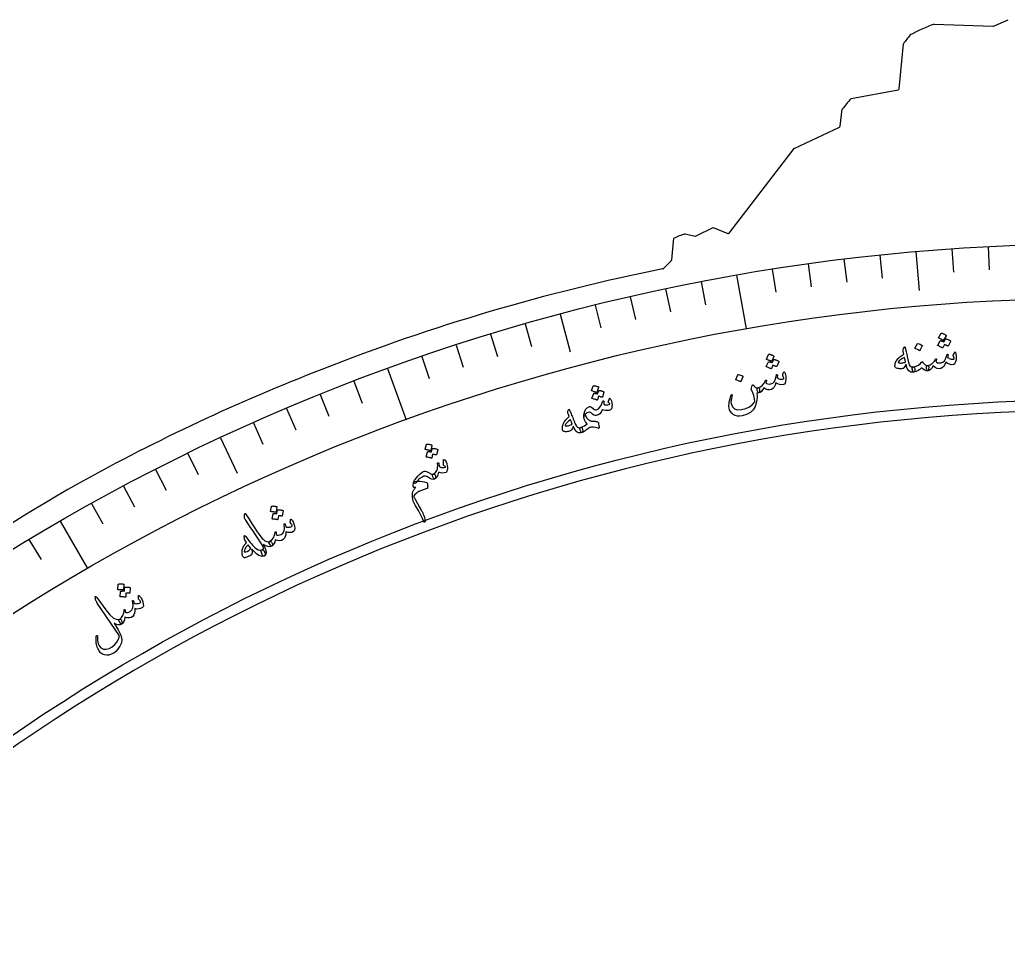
# Model space of a CAD drawing. Header units: millimetres. Extents: x -280 to 280, y -280 to 325.
# Drawn here: x -144.7 to -11.9, y 183.2 to 308.7 of the extents above; entities that cross this region are included whole.
import ezdxf

# ---------------------------------------------------------------- set-up
doc = ezdxf.new("R2010")
doc.units = ezdxf.units.MM
for name, color, linetype in [('CUT_INNER', 6, 'Continuous'), ('CUT_OUTER', 1, 'Continuous'), ('ENGRAVE', 7, 'Continuous'), ('ENGRAVE_FINE', 8, 'Continuous'), ('TEXT', 5, 'Continuous')]:
    doc.layers.add(name, color=color, linetype=linetype)

msp = doc.modelspace()

# ---------------------------------------------------------------- linework, layer by layer
at = {"layer": 'CUT_INNER'}
msp.add_arc((0, 0), 256.2, 91.40625, 88.59375, dxfattribs=at)
at = {"layer": 'CUT_OUTER'}
for points in [[(-13.8514, 307.8229), (-11.8654, 308.674)], [(-21.8204, 308.1034), (-21.8169, 308.1035), (-13.9161, 307.8108)], [(-26.5136, 299.3966), (-25.9367, 305.4542), (-25.9362, 305.4575)], [(-32.9895, 298.1074), (-32.9858, 298.1083), (-26.6361, 299.2633)], [(-34.4494, 294.3699), (-34.166, 296.6342), (-34.1655, 296.6375)], [(-49.3798, 279.9747), (-40.6358, 291.3456), (-40.6335, 291.3483), (-40.6304, 291.3499), (-34.5338, 294.2531)], [(-53.8148, 279.6114), (-51.512, 280.7628), (-51.5088, 280.7642), (-51.5055, 280.763), (-49.5578, 279.9283)], [(-57.0895, 276.4105), (-56.8012, 279.2907), (-56.8006, 279.2943)], [(-55.3308, 279.8822), (-55.3273, 279.8817), (-53.9113, 279.5985)], [(-58.2414, 275.2106), (-57.1327, 276.3193)]]:
    msp.add_lwpolyline(points, dxfattribs=at)
for centre, radius, start, end in [((-8.7825, 275.1285), 35.4589, 111.57318, 117.315569), ((-13.9105, 307.9607), 0.15, 267.878904, 293.198591), ((-12.6778, 296.432), 16.0389, 140.502506, 145.755286), ((-26.663, 299.4109), 0.15, 280.309214, 354.559668), ((-17.5964, 284.5871), 20.4878, 138.70599, 143.972144), ((-34.5982, 294.3885), 0.15, 295.463345, 352.866579), ((-50.153, 264.8067), 15.9399, 108.955334, 114.648023), ((-53.8818, 279.7456), 0.15, 258.690067, 296.565051), ((-49.4987, 280.0661), 0.15, 246.801409, 322.440199), ((-57.2387, 276.4254), 0.15, 315, 354.283999), ((-5.6685, 12.2838), 268.1063, 101.323571, 111.544596), ((-58.3475, 275.3166), 0.15, 284.039301, 315), ((-8.4564, 14.9691), 264.5898, 111.196622, 119.00489), ((14.6634, -17.3769), 304.1231, 119.859489, 130.368153)]:
    msp.add_arc(centre, radius, start, end, dxfattribs=at)
at = {"layer": 'ENGRAVE'}
for points in [[(-24.2791, 277.5119), (-23.8228, 272.2959)], [(-48.3735, 274.3399), (-47.1006, 267.1208)], [(-72.0997, 269.0799), (-70.7446, 264.0223)], [(-95.2772, 261.7721), (-92.7701, 254.8837)], [(-117.7296, 252.472), (-115.5168, 247.7265)], [(-139.286, 241.2504), (-135.6208, 234.9021)]]:
    msp.add_lwpolyline(points, dxfattribs=at)
for radius in [278.572, 271.2416, 257.628]:
    msp.add_circle((0, 0), radius, dxfattribs=at)
at = {"layer": 'ENGRAVE_FINE'}
for points in [[(-19.4322, 277.8934), (-19.2131, 274.7595)], [(-14.5793, 278.1902), (-14.4149, 275.0529)], [(-33.9494, 276.4956), (-33.5665, 273.3774)], [(-29.1187, 277.046), (-28.7903, 273.9216)], [(-43.5783, 275.1423), (-43.0868, 272.0394)], [(-38.7697, 275.861), (-38.3325, 272.7499)], [(-57.9184, 272.4845), (-57.2652, 269.4116)], [(-53.154, 273.4538), (-52.5546, 270.37)], [(-62.6651, 271.4322), (-61.9584, 268.3711)], [(-67.3927, 270.2972), (-66.6326, 267.2489)], [(-76.7848, 267.7806), (-75.9189, 264.7607)], [(-81.4466, 266.3997), (-80.5281, 263.3954)], [(-86.0835, 264.9377), (-85.1127, 261.9499)], [(-90.6942, 263.395), (-89.6714, 260.4246)], [(-99.8313, 260.0694), (-98.7054, 257.1364)], [(-104.3549, 258.2875), (-103.178, 255.3746)], [(-108.8468, 256.4269), (-107.6192, 253.535)], [(-113.3054, 254.4882), (-112.0276, 251.6182)], [(-122.1179, 250.3789), (-120.7407, 247.5552)], [(-126.469, 248.2095), (-125.0428, 245.4103)], [(-130.7816, 245.9645), (-129.3067, 243.1906)], [(-135.0544, 243.6446), (-133.5313, 240.8969)], [(-143.4752, 238.7828), (-141.8571, 236.0899)]]:
    msp.add_lwpolyline(points, dxfattribs=at)
at = {"layer": 'TEXT'}
for points in [[(-20.2775, 265.7543), (-20.2684, 265.7648), (-20.255, 265.7717), (-20.2374, 265.775), (-20.2156, 265.7747), (-20.1358, 265.7518), (-20.0582, 265.7257), (-19.9829, 265.6966), (-19.9099, 265.6643), (-19.8386, 265.6284), (-19.7685, 265.5884), (-19.6996, 265.5445), (-19.6319, 265.4965), (-19.6184, 265.4813), (-19.6117, 265.4646), (-19.6119, 265.4464), (-19.6189, 265.4268), (-19.9522, 264.8051), (-19.9619, 264.7965), (-19.9771, 264.7954), (-19.9978, 264.8017), (-20.0241, 264.8154), (-20.0413, 264.8249), (-20.0684, 264.8395), (-20.1052, 264.8593), (-20.1518, 264.8842), (-20.2082, 264.9138), (-20.2742, 264.9475), (-20.35, 264.9854), (-20.4356, 265.0274), (-20.6767, 264.5689), (-20.6896, 264.557), (-20.7071, 264.5547), (-20.7294, 264.5618), (-20.7564, 264.5783), (-20.7797, 264.5922), (-20.8164, 264.6129), (-20.8664, 264.6404), (-20.9299, 264.6746), (-21.0077, 264.7156), (-21.1009, 264.7632), (-21.2095, 264.8173), (-21.3336, 264.8781), (-21.3468, 264.8888), (-21.3531, 264.9001), (-21.3526, 264.9119), (-21.3452, 264.9243), (-21.0044, 265.5171), (-20.9954, 265.5277), (-20.982, 265.5346), (-20.9645, 265.538), (-20.9426, 265.5377), (-20.8861, 265.5218), (-20.83, 265.5044), (-20.7743, 265.4854), (-20.7189, 265.4649), (-20.6644, 265.4424), (-20.6112, 265.4174), (-20.5593, 265.3897), (-20.5087, 265.3595)], [(-20.8852, 266.5241), (-20.876, 266.5347), (-20.8627, 266.5416), (-20.845, 266.5449), (-20.8231, 266.5447), (-20.743, 266.522), (-20.6652, 266.4961), (-20.5896, 266.4671), (-20.5163, 266.435), (-20.4447, 266.3992), (-20.3743, 266.3595), (-20.3052, 266.3157), (-20.2372, 266.2678), (-20.2199, 266.25), (-20.2107, 266.2325), (-20.2094, 266.2154), (-20.216, 266.1987), (-20.5493, 265.5763), (-20.5622, 265.5645), (-20.5799, 265.5621), (-20.6022, 265.5693), (-20.6293, 265.5858), (-20.6527, 265.5997), (-20.6895, 265.6204), (-20.7397, 265.6479), (-20.8033, 265.6822), (-20.8814, 265.7232), (-20.9749, 265.7708), (-21.0839, 265.825), (-21.2083, 265.8859), (-21.225, 265.8963), (-21.2338, 265.9074), (-21.2347, 265.9191), (-21.2278, 265.9314)], [(-25.8412, 264.6337), (-25.7998, 264.687), (-25.7641, 264.6963), (-25.734, 264.6619), (-25.7095, 264.5836), (-25.6994, 264.5359), (-25.6846, 264.47), (-25.665, 264.3858), (-25.6408, 264.2835), (-25.6121, 264.1618), (-25.5796, 264.0199), (-25.5432, 263.8577), (-25.5028, 263.6753), (-25.463, 263.496), (-25.4275, 263.3354), (-25.3963, 263.1936), (-25.3694, 263.0706), (-25.3469, 262.9668), (-25.3287, 262.8827), (-25.3149, 262.8184), (-25.3054, 262.7739), (-25.2381, 262.4937), (-25.1595, 262.2785), (-25.0696, 262.1283), (-24.9683, 262.0431), (-24.8997, 262.0127), (-24.8187, 261.9963), (-24.7253, 261.9938), (-24.6195, 262.0053), (-24.5559, 262.0009), (-24.5049, 261.9747), (-24.4666, 261.9267), (-24.441, 261.8568), (-24.4261, 261.7712), (-24.4209, 261.6837), (-24.4253, 261.5943), (-24.4393, 261.5031), (-24.4608, 261.4244), (-24.487, 261.3649), (-24.5179, 261.3246), (-24.5536, 261.3036), (-24.7568, 261.2864), (-24.9353, 261.3068), (-25.089, 261.3648), (-25.2181, 261.4606), (-25.3332, 261.6083), (-25.4358, 261.8073), (-25.5259, 262.0577), (-25.6034, 262.3594), (-25.6951, 262.1621), (-25.7925, 262.0045), (-25.8956, 261.8867), (-26.0046, 261.8085), (-26.0959, 261.7753), (-26.2052, 261.755), (-26.3324, 261.7477), (-26.4776, 261.7532), (-26.6321, 261.772), (-26.7629, 261.799), (-26.87, 261.8342), (-26.9535, 261.8778), (-27.0232, 261.9351), (-27.0719, 261.9975), (-27.0995, 262.065), (-27.106, 262.1376), (-27.0974, 262.23), (-27.0771, 262.3335), (-27.0451, 262.448), (-27.0015, 262.5735), (-26.9515, 262.7002), (-26.9067, 262.8017), (-26.8673, 262.878), (-26.8331, 262.9292), (-26.6361, 263.1441), (-26.418, 263.349), (-26.179, 263.5441), (-25.9188, 263.7291), (-25.9438, 263.8777), (-25.9638, 264.006), (-25.9789, 264.1142), (-25.989, 264.2022), (-25.9919, 264.2767), (-25.9852, 264.3442), (-25.9689, 264.4049), (-25.9429, 264.4586)], [(-24.0736, 265.1464), (-24.0646, 265.157), (-24.0514, 265.1641), (-24.0339, 265.1677), (-24.0121, 265.1677), (-23.8536, 265.1201), (-23.7028, 265.0579), (-23.5597, 264.9812), (-23.4244, 264.8901), (-23.4107, 264.8755), (-23.4039, 264.8604), (-23.404, 264.8447), (-23.411, 264.8284), (-23.7271, 264.2027), (-23.7395, 264.1873), (-23.7569, 264.1823), (-23.7791, 264.1877), (-23.8062, 264.2034), (-23.8296, 264.217), (-23.8665, 264.2373), (-23.9169, 264.2642), (-23.9807, 264.2977), (-24.059, 264.3378), (-24.1527, 264.3843), (-24.2619, 264.4372), (-24.3865, 264.4965), (-24.4033, 264.5068), (-24.4122, 264.5177), (-24.4133, 264.5294), (-24.4066, 264.5419)], [(-44.0661, 263.6844), (-44.0579, 263.6957), (-44.0452, 263.7038), (-44.0279, 263.7087), (-44.0061, 263.7103), (-43.9243, 263.6947), (-43.8445, 263.6757), (-43.7667, 263.6534), (-43.6908, 263.6278), (-43.6164, 263.5984), (-43.5428, 263.565), (-43.4701, 263.5274), (-43.3982, 263.4857), (-43.3795, 263.4694), (-43.3687, 263.4528), (-43.3659, 263.4359), (-43.3711, 263.4187), (-43.6488, 262.7695), (-43.6606, 262.7566), (-43.678, 262.7528), (-43.7009, 262.7579), (-43.7293, 262.772), (-43.7538, 262.7838), (-43.7923, 262.8012), (-43.8447, 262.8242), (-43.9111, 262.8529), (-43.9925, 262.8869), (-44.0898, 262.9262), (-44.203, 262.9707), (-44.3323, 263.0204), (-44.3498, 263.0293), (-44.3596, 263.0396), (-44.3615, 263.0512), (-44.3557, 263.0641)], [(-25.8174, 263.2591), (-26.0909, 263.1343), (-26.3191, 262.991), (-26.5018, 262.8295), (-26.6392, 262.6499), (-26.6472, 262.6264), (-26.6446, 262.606), (-26.6315, 262.5887), (-26.6079, 262.5743), (-26.5231, 262.5477), (-26.4323, 262.5301), (-26.3355, 262.5214), (-26.2328, 262.5216), (-26.124, 262.5307), (-26.0093, 262.5487), (-25.8885, 262.5757), (-25.7617, 262.6115), (-25.7424, 262.6198), (-25.7226, 262.633), (-25.7022, 262.6512), (-25.6814, 262.6744), (-25.6922, 262.7378), (-25.7048, 262.8039), (-25.7192, 262.8728), (-25.7353, 262.9445), (-25.7532, 263.019), (-25.7728, 263.0963), (-25.7942, 263.1763), (-25.8174, 263.2591)], [(-19.0566, 263.9996), (-19.0403, 264.0125), (-19.0199, 264.0101), (-18.9955, 263.9922), (-18.9671, 263.9589), (-18.9349, 263.9014), (-18.9077, 263.8179), (-18.8857, 263.7086), (-18.8686, 263.5734), (-18.8551, 263.4193), (-18.8527, 263.2684), (-18.8612, 263.1205), (-18.8807, 262.9759), (-18.9475, 262.6923), (-19.0296, 262.4862), (-19.1269, 262.3574), (-19.2395, 262.306), (-19.5146, 262.3019), (-19.7734, 262.3546), (-20.0162, 262.4643), (-20.243, 262.631), (-20.3667, 262.3313), (-20.5223, 262.0929), (-20.7098, 261.9156), (-20.9292, 261.7995), (-21.1659, 261.7589), (-21.4121, 261.7997), (-21.6681, 261.9221), (-21.9341, 262.1259), (-22.1127, 261.853), (-22.2933, 261.6535), (-22.4761, 261.5273), (-22.6611, 261.4745), (-22.7008, 261.4927), (-22.7422, 261.5539), (-22.7855, 261.6582), (-22.8307, 261.8056), (-22.8552, 261.9528), (-22.8453, 262.0637), (-22.8009, 262.1384), (-22.7219, 262.1767), (-22.37, 262.2889), (-22.0691, 262.4741), (-21.819, 262.7322), (-21.6196, 263.0635), (-21.6088, 263.0815), (-21.5966, 263.0948), (-21.583, 263.1033), (-21.5681, 263.107), (-21.5494, 263.1065), (-21.5324, 263.102), (-21.5169, 263.0935), (-21.5031, 263.0809), (-21.4924, 263.0395), (-21.5036, 262.9669), (-21.5368, 262.863), (-21.592, 262.7279), (-21.4976, 262.6349), (-21.3576, 262.5722), (-21.1722, 262.5396), (-20.9412, 262.537), (-20.6601, 262.6197), (-20.4254, 262.8349), (-20.2369, 263.1828), (-20.0943, 263.6634), (-20.0874, 263.688), (-20.0779, 263.7059), (-20.066, 263.7171), (-20.0515, 263.7217), (-20.0294, 263.7214), (-20.0099, 263.717), (-19.993, 263.7084), (-19.9787, 263.6958), (-19.9675, 263.677), (-19.9601, 263.6579), (-19.9567, 263.6385), (-19.9572, 263.6189), (-20.0105, 263.285), (-19.913, 263.2109), (-19.7979, 263.1479), (-19.6649, 263.0961), (-19.5142, 263.0553), (-19.3688, 263.0321), (-19.2595, 263.0328), (-19.1862, 263.0573), (-19.149, 263.1056), (-19.1409, 263.1759), (-19.1554, 263.274), (-19.1925, 263.3999), (-19.2524, 263.5535), (-19.2473, 263.5985), (-19.213, 263.6879), (-19.1495, 263.8216), (-19.0566, 263.9996)], [(-43.3935, 262.9705), (-43.3854, 262.9818), (-43.3727, 262.9899), (-43.3554, 262.9947), (-43.3337, 262.9963), (-43.2521, 262.9804), (-43.1726, 262.9613), (-43.0951, 262.9388), (-43.0195, 262.913), (-42.9453, 262.8834), (-42.872, 262.8498), (-42.7996, 262.812), (-42.728, 262.7701), (-42.7132, 262.7561), (-42.7051, 262.7401), (-42.7036, 262.722), (-42.7088, 262.7018), (-42.9866, 262.0534), (-42.9956, 262.044), (-43.0106, 262.0415), (-43.0318, 262.046), (-43.0591, 262.0574), (-43.0772, 262.0653), (-43.1054, 262.0775), (-43.1438, 262.094), (-43.1924, 262.1148), (-43.2511, 262.1393), (-43.3199, 262.1672), (-43.3987, 262.1983), (-43.4876, 262.2327), (-43.6877, 261.7548), (-43.6996, 261.7419), (-43.7169, 261.738), (-43.7397, 261.7432), (-43.768, 261.7573), (-43.7924, 261.7691), (-43.8308, 261.7865), (-43.883, 261.8095), (-43.9492, 261.8381), (-44.0303, 261.8721), (-44.1274, 261.9114), (-44.2403, 261.9559), (-44.3691, 262.0055), (-44.3832, 262.0151), (-44.3905, 262.0257), (-44.391, 262.0376), (-44.3847, 262.0506), (-44.097, 262.6709), (-44.0889, 262.6821), (-44.0762, 262.6902), (-44.059, 262.6951), (-44.0373, 262.6968), (-43.9796, 262.6858), (-43.9222, 262.6734), (-43.865, 262.6593), (-43.8081, 262.6438), (-43.7518, 262.6261), (-43.6966, 262.6058), (-43.6425, 262.5828), (-43.5894, 262.5571)], [(-22.7219, 262.1767), (-22.6584, 262.162), (-22.6114, 262.1449), (-22.5808, 262.1255), (-22.5667, 262.1036), (-22.5579, 262.069), (-22.5522, 262.0262), (-22.5498, 261.9754), (-22.5506, 261.9163), (-22.564, 261.7261), (-22.5869, 261.589), (-22.6193, 261.5051), (-22.6611, 261.4745), (-22.8732, 261.486), (-23.0905, 261.5568), (-23.3133, 261.6869), (-23.5417, 261.8763), (-23.7245, 261.6677), (-23.954, 261.5027), (-24.2304, 261.3814), (-24.5536, 261.3036), (-24.5896, 261.3076), (-24.6203, 261.3268), (-24.6456, 261.3613), (-24.6654, 261.411), (-24.7584, 261.7326), (-24.7687, 261.7685), (-24.7695, 261.8083), (-24.7609, 261.8518), (-24.7428, 261.8993), (-24.7204, 261.9368), (-24.6924, 261.967), (-24.6587, 261.9898), (-24.6195, 262.0053), (-24.2323, 262.1004), (-23.9191, 262.2353), (-23.6799, 262.4103), (-23.5148, 262.6257), (-23.4958, 262.6549), (-23.4722, 262.6766), (-23.444, 262.6909), (-23.4112, 262.6978), (-23.3801, 262.6961), (-23.357, 262.6849), (-23.3419, 262.6642), (-23.3348, 262.6338), (-23.3313, 262.6047), (-23.3261, 262.5796), (-23.3193, 262.5586), (-23.3109, 262.5416), (-23.166, 262.3957), (-23.0196, 262.2863), (-22.8716, 262.2133), (-22.7219, 262.1767)], [(-48.214, 260.9431), (-48.2061, 260.9545), (-48.1936, 260.9628), (-48.1766, 260.9679), (-48.1549, 260.9699), (-47.9932, 260.937), (-47.8378, 260.8889), (-47.6888, 260.8257), (-47.546, 260.7472), (-47.5311, 260.734), (-47.523, 260.7196), (-47.5216, 260.7039), (-47.527, 260.687), (-47.783, 260.0351), (-47.7939, 260.0187), (-47.8107, 260.0121), (-47.8332, 260.0154), (-47.8616, 260.0286), (-47.8861, 260.0401), (-47.9246, 260.0568), (-47.9771, 260.079), (-48.0435, 260.1066), (-48.1249, 260.1393), (-48.2222, 260.177), (-48.3354, 260.2198), (-48.4646, 260.2674), (-48.4822, 260.2761), (-48.4921, 260.2862), (-48.4943, 260.2977), (-48.4887, 260.3107)], [(-42.0242, 261.3291), (-42.0091, 261.3434), (-41.9886, 261.3427), (-41.9627, 261.3271), (-41.9314, 261.2964), (-41.8943, 261.2419), (-41.86, 261.1611), (-41.8285, 261.0542), (-41.7997, 260.921), (-41.7728, 260.7686), (-41.7572, 260.6185), (-41.7528, 260.4705), (-41.7596, 260.3246), (-41.8014, 260.0364), (-41.8652, 259.8239), (-41.9508, 259.6871), (-42.0586, 259.626), (-42.3322, 259.5979), (-42.5947, 259.6279), (-42.8461, 259.716), (-43.0866, 259.8622), (-43.1837, 259.5529), (-43.3179, 259.3018), (-43.4892, 259.1088), (-43.6977, 258.974), (-43.9299, 258.9129), (-44.1787, 258.9321), (-44.4444, 259.0316), (-44.7272, 259.2114), (-44.8813, 258.924), (-45.0438, 258.7095), (-45.2148, 258.5678), (-45.3945, 258.4991), (-45.4356, 258.5137), (-45.4823, 258.5711), (-45.5346, 258.6713), (-45.5924, 258.8141), (-45.6297, 258.9586), (-45.6295, 259.07), (-45.5918, 259.1482), (-45.5164, 259.1932), (-45.1757, 259.3358), (-44.8921, 259.5465), (-44.6654, 259.8255), (-44.4957, 260.1729), (-44.4865, 260.1918), (-44.4755, 260.2061), (-44.4628, 260.2157), (-44.4482, 260.2207), (-44.4295, 260.2219), (-44.4122, 260.2189), (-44.396, 260.2117), (-44.3812, 260.2004), (-44.3669, 260.1601), (-44.3717, 260.0868), (-44.3958, 259.9804), (-44.4389, 259.841), (-44.3367, 259.7566), (-44.1918, 259.7064), (-44.0043, 259.6901), (-43.7739, 259.7076), (-43.5011, 259.8145), (-43.2861, 260.0494), (-43.1287, 260.4124), (-43.0286, 260.9037), (-43.0238, 260.9288), (-43.0159, 260.9474), (-43.005, 260.9596), (-42.9911, 260.9654), (-42.969, 260.9671), (-42.9491, 260.9644), (-42.9316, 260.9574), (-42.9163, 260.946), (-42.9034, 260.9283), (-42.8945, 260.9099), (-42.8893, 260.8909), (-42.8881, 260.8713), (-42.9121, 260.534), (-42.8085, 260.4687), (-42.6883, 260.416), (-42.5513, 260.3759), (-42.3976, 260.3484), (-42.2507, 260.3381), (-42.1419, 260.3483), (-42.0711, 260.3791), (-42.0382, 260.4305), (-42.0363, 260.5012), (-42.0593, 260.5977), (-42.1073, 260.7198), (-42.1803, 260.8677), (-42.1792, 260.9129), (-42.1528, 261.005), (-42.1012, 261.1437), (-42.0242, 261.3291)], [(-67.6381, 259.4527), (-67.6309, 259.4647), (-67.6189, 259.4739), (-67.6021, 259.4803), (-67.5804, 259.4839), (-67.4974, 259.4757), (-67.416, 259.464), (-67.3363, 259.4488), (-67.2583, 259.4301), (-67.1813, 259.4076), (-67.1048, 259.3808), (-67.0289, 259.3499), (-66.9534, 259.3148), (-66.9332, 259.3003), (-66.921, 259.2848), (-66.9167, 259.2682), (-66.9204, 259.2506), (-67.14, 258.5789), (-67.1507, 258.565), (-67.1677, 258.5596), (-67.191, 258.5626), (-67.2206, 258.5742), (-67.2461, 258.5837), (-67.2861, 258.5976), (-67.3405, 258.6158), (-67.4094, 258.6383), (-67.4937, 258.6649), (-67.5944, 258.6953), (-67.7114, 258.7294), (-67.8449, 258.7673), (-67.8633, 258.7746), (-67.8739, 258.784), (-67.8769, 258.7953), (-67.8722, 258.8087)], [(-46.2728, 259.5207), (-46.2553, 259.5675), (-46.2299, 259.5919), (-46.1965, 259.5939), (-46.1551, 259.5734), (-46.1304, 259.5549), (-46.1019, 259.5312), (-46.0694, 259.5022), (-46.0331, 259.4678), (-45.9933, 259.4287), (-45.9509, 259.385), (-45.9056, 259.3368), (-45.8576, 259.2842), (-45.792, 259.2297), (-45.7132, 259.1964), (-45.6214, 259.1842), (-45.5164, 259.1932), (-45.4425, 259.1958), (-45.3824, 259.175), (-45.3361, 259.1309), (-45.3035, 259.0636), (-45.2848, 258.9879), (-45.2774, 258.9032), (-45.2813, 258.8096), (-45.2965, 258.7071), (-45.3164, 258.6201), (-45.3394, 258.5565), (-45.3654, 258.5161), (-45.3945, 258.4991), (-45.6323, 258.4572), (-45.6054, 258.0057), (-45.6377, 257.5616), (-45.729, 257.1249), (-45.8791, 256.6954), (-46.1445, 256.248), (-46.5263, 255.8864), (-47.0248, 255.6102), (-47.6402, 255.4185), (-47.9675, 255.3732), (-48.2718, 255.3876), (-48.5533, 255.4618), (-48.8121, 255.5958), (-49.0306, 255.7768), (-49.1985, 255.9902), (-49.3157, 256.2363), (-49.3822, 256.5151), (-49.3957, 256.6707), (-49.3949, 256.8426), (-49.3799, 257.0306), (-49.3506, 257.2349), (-49.308, 257.4551), (-49.2529, 257.6911), (-49.1852, 257.9429), (-49.105, 258.2106), (-49.0964, 258.2331), (-49.0848, 258.2503), (-49.0701, 258.262), (-49.0525, 258.2684), (-49.0272, 258.2712), (-49.005, 258.2694), (-48.986, 258.2631), (-48.97, 258.2522), (-48.9551, 258.2336), (-48.9482, 258.2105), (-48.9494, 258.1828), (-48.9587, 258.1507), (-49.0573, 257.7827), (-49.1167, 257.4809), (-49.137, 257.2454), (-49.1185, 257.076), (-48.9367, 256.6458), (-48.6403, 256.3679), (-48.2295, 256.2418), (-47.704, 256.267), (-47.1187, 256.4175), (-46.6264, 256.6423), (-46.2266, 256.9419), (-45.9192, 257.3167), (-45.9593, 257.7704), (-46.0429, 258.1756), (-46.1703, 258.5322), (-46.3417, 258.8401), (-46.3701, 258.8853), (-46.3899, 258.921), (-46.401, 258.9473), (-46.4036, 258.9643)], [(-68.7371, 255.4838), (-68.7668, 255.4302), (-68.7916, 255.3921), (-68.8115, 255.3695), (-68.8263, 255.3624), (-68.873, 255.3752), (-68.9041, 255.4023), (-68.9199, 255.4437), (-68.9202, 255.4994), (-68.837, 255.9252), (-68.6831, 256.2605), (-68.4586, 256.5049), (-68.1637, 256.6584), (-68.065, 256.6669), (-67.9575, 256.6341), (-67.8412, 256.5601), (-67.7161, 256.4448), (-67.5971, 256.337), (-67.4703, 256.2687), (-67.3357, 256.2398), (-67.1932, 256.2504), (-66.9547, 256.3599), (-66.7392, 256.5814), (-66.5463, 256.9152), (-66.3756, 257.3612), (-66.3519, 257.4092), (-66.3239, 257.4372), (-66.2918, 257.4449), (-66.2556, 257.4325), (-66.2199, 257.4008), (-66.1992, 257.3561), (-66.1936, 257.2984), (-66.2029, 257.2278), (-66.2172, 257.1589), (-66.2265, 257.1065), (-66.231, 257.0704), (-66.2305, 257.0508), (-66.2085, 256.9969), (-66.1736, 256.9563), (-66.126, 256.9292), (-66.0656, 256.9154), (-65.8535, 256.8966), (-65.6719, 256.9011), (-65.5207, 256.9291), (-65.3999, 256.9806), (-65.3885, 257.0098), (-65.4173, 257.057), (-65.4862, 257.1223), (-65.5953, 257.2056), (-65.6073, 257.2147), (-65.6145, 257.2249), (-65.6169, 257.2364), (-65.6145, 257.2492), (-65.4534, 257.7669), (-65.444, 257.7779), (-65.4329, 257.7822), (-65.4201, 257.7799), (-65.4056, 257.771), (-65.272, 257.6312), (-65.1795, 257.4325), (-65.128, 257.1749), (-65.1173, 256.8585), (-65.1202, 256.7722), (-65.1257, 256.6917), (-65.1336, 256.6173), (-65.1441, 256.5487), (-65.1572, 256.4866), (-65.173, 256.4313), (-65.1916, 256.3829), (-65.2129, 256.3414), (-65.264, 256.2738), (-65.3342, 256.2216), (-65.4235, 256.1846), (-65.5318, 256.163), (-65.7834, 256.147), (-66.0095, 256.1536), (-66.21, 256.1827), (-66.3851, 256.2344), (-66.3958, 256.2403), (-66.4066, 256.239), (-66.4176, 256.2306), (-66.4288, 256.215), (-66.5719, 255.9266), (-66.7549, 255.7074), (-66.9781, 255.5575), (-67.2415, 255.4766), (-67.3989, 255.4777), (-67.5598, 255.5303), (-67.7243, 255.6346), (-67.8925, 255.7905), (-67.9548, 255.8434), (-68.02, 255.8803), (-68.0881, 255.9011), (-68.159, 255.9061), (-68.3311, 255.8769), (-68.4801, 255.8142), (-68.6059, 255.7182), (-68.7084, 255.5888), (-68.7248, 255.5571), (-68.735, 255.529), (-68.7391, 255.5045), (-68.7371, 255.4838)], [(-66.9029, 258.8021), (-66.8958, 258.8141), (-66.8838, 258.8233), (-66.867, 258.8296), (-66.8454, 258.8332), (-66.7626, 258.8247), (-66.6814, 258.8128), (-66.602, 258.7974), (-66.5242, 258.7785), (-66.4475, 258.7557), (-66.3713, 258.7288), (-66.2955, 258.6977), (-66.2203, 258.6624), (-66.2043, 258.6498), (-66.1948, 258.6346), (-66.1917, 258.6167), (-66.1952, 258.5961), (-66.415, 257.9252), (-66.4231, 257.915), (-66.4379, 257.9112), (-66.4595, 257.9137), (-66.4878, 257.9226), (-66.5065, 257.9289), (-66.5358, 257.9385), (-66.5756, 257.9515), (-66.626, 257.9678), (-66.6868, 257.987), (-66.758, 258.0085), (-66.8395, 258.0324), (-66.9313, 258.0587), (-67.0887, 257.5646), (-67.0994, 257.5507), (-67.1164, 257.5453), (-67.1396, 257.5484), (-67.1691, 257.5599), (-67.1946, 257.5694), (-67.2344, 257.5833), (-67.2887, 257.6015), (-67.3573, 257.624), (-67.4414, 257.6506), (-67.5418, 257.681), (-67.6585, 257.7151), (-67.7916, 257.753), (-67.8065, 257.7613), (-67.8148, 257.7712), (-67.8163, 257.783), (-67.8112, 257.7965), (-67.5789, 258.4403), (-67.5718, 258.4523), (-67.5599, 258.4614), (-67.5431, 258.4679), (-67.5215, 258.4715), (-67.463, 258.4658), (-67.4045, 258.4585), (-67.3462, 258.4497), (-67.2879, 258.4393), (-67.2302, 258.4268), (-67.1732, 258.4115), (-67.1171, 258.3935), (-67.0619, 258.3727)], [(-70.9685, 256.2465), (-70.9369, 256.306), (-70.9033, 256.3214), (-70.8677, 256.2927), (-70.8301, 256.2198), (-70.812, 256.1745), (-70.7861, 256.1121), (-70.7523, 256.0326), (-70.7108, 255.9359), (-70.6617, 255.821), (-70.6052, 255.6868), (-70.5414, 255.5333), (-70.4703, 255.3605), (-70.4002, 255.1907), (-70.3377, 255.0386), (-70.2826, 254.9043), (-70.2349, 254.7877), (-70.1948, 254.6894), (-70.1625, 254.6097), (-70.1378, 254.5487), (-70.1208, 254.5064), (-70.0064, 254.242), (-69.8919, 254.0435), (-69.7775, 253.9111), (-69.663, 253.8445), (-69.5902, 253.8264), (-69.5076, 253.8242), (-69.4152, 253.8378), (-69.3129, 253.8673), (-69.2495, 253.8739), (-69.1948, 253.8569), (-69.1488, 253.8162), (-69.1115, 253.7518), (-69.0822, 253.67), (-69.062, 253.5847), (-69.0509, 253.4959), (-69.049, 253.4036), (-69.0566, 253.3223), (-69.0722, 253.2592), (-69.0958, 253.2143), (-69.1273, 253.1874), (-69.3246, 253.1355), (-69.5039, 253.1249), (-69.6653, 253.1556), (-69.8089, 253.2278), (-69.9477, 253.3534), (-70.083, 253.5319), (-70.2148, 253.763), (-70.3431, 254.047), (-70.3995, 253.8368), (-70.4683, 253.6648), (-70.5496, 253.531), (-70.6435, 253.4352), (-70.7278, 253.3868), (-70.832, 253.3481), (-70.956, 253.3189), (-71.1, 253.2994), (-71.2554, 253.2913), (-71.3889, 253.2954), (-71.5005, 253.3118), (-71.5902, 253.3403), (-71.6687, 253.3847), (-71.7274, 253.4378), (-71.7662, 253.4996), (-71.7851, 253.57), (-71.7925, 253.6625), (-71.7903, 253.7679), (-71.7786, 253.8862), (-71.7571, 254.0174), (-71.7297, 254.1508), (-71.7031, 254.2585), (-71.6773, 254.3405), (-71.6524, 254.3968), (-71.4953, 254.6423), (-71.3158, 254.8817), (-71.1138, 255.115), (-70.8893, 255.342), (-70.9395, 255.484), (-70.9813, 255.607), (-71.0148, 255.711), (-71.0399, 255.796), (-71.0555, 255.8688), (-71.0605, 255.9365), (-71.0549, 255.9991), (-71.0386, 256.0564)], [(-68.6931, 255.4713), (-68.6545, 255.3636), (-68.586, 255.2467), (-68.4877, 255.1206), (-68.3596, 254.9852), (-68.3053, 254.9369), (-68.2507, 254.8927), (-68.1957, 254.8527), (-68.1402, 254.8169), (-68.0844, 254.7852), (-68.0282, 254.7577), (-67.9716, 254.7343), (-67.9146, 254.715), (-67.8893, 254.7094), (-67.8573, 254.705), (-67.8185, 254.7019), (-67.773, 254.7001), (-67.7207, 254.6991), (-67.6613, 254.6984), (-67.595, 254.698), (-67.5217, 254.698), (-67.4628, 254.6971), (-67.4076, 254.6948), (-67.356, 254.6909), (-67.3081, 254.6856), (-67.263, 254.6791), (-67.2195, 254.6716), (-67.1779, 254.6631), (-67.138, 254.6536), (-67.0725, 254.6329), (-67.0202, 254.5976), (-66.9813, 254.5476), (-66.9557, 254.4829), (-66.9138, 254.2946), (-66.8838, 254.1253), (-66.866, 253.9752), (-66.8602, 253.8441), (-66.8632, 253.7907), (-66.8816, 253.7575), (-66.9154, 253.7445), (-66.9647, 253.7517), (-67.3294, 253.836), (-67.6214, 253.8875), (-67.8403, 253.9066), (-67.9861, 253.8935), (-68.1036, 253.8498), (-68.2376, 253.7773), (-68.3879, 253.676), (-68.5546, 253.5459), (-68.6383, 253.4773), (-68.7181, 253.4154), (-68.7942, 253.36), (-68.8664, 253.3112), (-68.9355, 253.2694), (-69.002, 253.2348), (-69.0659, 253.2074), (-69.1273, 253.1874), (-69.1729, 253.1861), (-69.2194, 253.2069), (-69.267, 253.2497), (-69.3155, 253.3145), (-69.3603, 253.3951), (-69.3945, 253.4776), (-69.4181, 253.562), (-69.4311, 253.6483), (-69.4295, 253.7274), (-69.4093, 253.7902), (-69.3704, 253.8369), (-69.3129, 253.8673), (-69.0374, 253.9809), (-68.8063, 254.1024), (-68.6198, 254.232), (-68.4778, 254.3696), (-68.6776, 254.6189), (-68.8168, 254.8905), (-68.8952, 255.1847), (-68.9126, 255.5014), (-68.8674, 255.6996), (-68.8156, 255.7607), (-68.7575, 255.6846), (-68.6931, 255.4713)], [(-70.7086, 254.8964), (-70.9566, 254.7264), (-71.1567, 254.5461), (-71.309, 254.3555), (-71.4134, 254.1549), (-71.4172, 254.1305), (-71.4112, 254.1108), (-71.3953, 254.0959), (-71.3696, 254.0859), (-71.2815, 254.0743), (-71.189, 254.0725), (-71.0921, 254.0806), (-70.9909, 254.0984), (-70.8854, 254.1261), (-70.7755, 254.1636), (-70.6611, 254.2109), (-70.5424, 254.268), (-70.5248, 254.2795), (-70.5075, 254.296), (-70.4906, 254.3174), (-70.4741, 254.3439), (-70.4957, 254.4044), (-70.5195, 254.4674), (-70.5455, 254.5328), (-70.5737, 254.6007), (-70.6041, 254.6709), (-70.6367, 254.7437), (-70.6716, 254.8188), (-70.7086, 254.8964)], [(-90.0571, 251.5914), (-90.0511, 251.6039), (-90.04, 251.6141), (-90.0239, 251.622), (-90.0027, 251.6275), (-89.9195, 251.6266), (-89.8376, 251.622), (-89.7571, 251.6139), (-89.6779, 251.6021), (-89.5995, 251.5864), (-89.5212, 251.5665), (-89.443, 251.5423), (-89.3649, 251.514), (-89.3436, 251.5013), (-89.33, 251.4869), (-89.3243, 251.4708), (-89.3263, 251.4529), (-89.4844, 250.7649), (-89.4938, 250.7501), (-89.5102, 250.7432), (-89.5336, 250.7442), (-89.564, 250.7531), (-89.5902, 250.7603), (-89.6312, 250.7707), (-89.6868, 250.784), (-89.7572, 250.8004), (-89.8433, 250.8195), (-89.946, 250.8409), (-90.0653, 250.8647), (-90.2013, 250.8907), (-90.2201, 250.8964), (-90.2315, 250.9048), (-90.2355, 250.9159), (-90.2321, 250.9296)], [(-89.2689, 251.0079), (-89.2629, 251.0204), (-89.2518, 251.0306), (-89.2357, 251.0384), (-89.2146, 251.0438), (-89.1316, 251.0427), (-89.05, 251.0379), (-88.9697, 251.0295), (-88.8908, 251.0175), (-88.8126, 251.0015), (-88.7345, 250.9814), (-88.6565, 250.957), (-88.5786, 250.9285), (-88.5616, 250.9173), (-88.5508, 250.903), (-88.5462, 250.8854), (-88.5477, 250.8646), (-88.706, 250.1773), (-88.7132, 250.1665), (-88.7276, 250.1614), (-88.7492, 250.162), (-88.7781, 250.1684), (-88.7972, 250.173), (-88.8272, 250.1801), (-88.8679, 250.1895), (-88.9194, 250.2013), (-88.9815, 250.2151), (-89.0541, 250.2303), (-89.1371, 250.247), (-89.2307, 250.2651), (-89.3428, 249.7593), (-89.3522, 249.7446), (-89.3685, 249.7377), (-89.3919, 249.7387), (-89.4222, 249.7476), (-89.4483, 249.7549), (-89.4892, 249.7652), (-89.5447, 249.7786), (-89.6149, 249.795), (-89.7007, 249.8141), (-89.8031, 249.8356), (-89.922, 249.8594), (-90.0576, 249.8854), (-90.0732, 249.8923), (-90.0823, 249.9015), (-90.0848, 249.9131), (-90.0809, 249.927), (-89.9079, 250.5884), (-89.9019, 250.6009), (-89.8909, 250.6111), (-89.8748, 250.619), (-89.8537, 250.6245), (-89.795, 250.6239), (-89.7363, 250.6218), (-89.6776, 250.6181), (-89.6188, 250.6129), (-89.5603, 250.6055), (-89.5024, 250.5952), (-89.4451, 250.5822), (-89.3884, 250.5663)], [(-87.7704, 249.5112), (-87.7683, 249.5451), (-87.7582, 249.5653), (-87.7401, 249.5716), (-87.7141, 249.5642), (-87.5504, 249.4443), (-87.4192, 249.2569), (-87.3205, 249.0021), (-87.2541, 248.6799), (-87.2413, 248.5356), (-87.2396, 248.3966), (-87.2491, 248.2631), (-87.2697, 248.1349), (-87.2999, 248.018), (-87.3333, 247.9279), (-87.3699, 247.8646), (-87.4098, 247.8282), (-87.6593, 247.7474), (-87.9162, 247.728), (-88.1806, 247.7701), (-88.4527, 247.8737), (-88.5246, 247.5097), (-88.6323, 247.2294), (-88.7759, 247.0327), (-88.9556, 246.9197), (-88.9871, 246.9193), (-89.0227, 246.9392), (-89.0626, 246.9795), (-89.1067, 247.04), (-89.2137, 247.2434), (-89.2641, 247.4016), (-89.2577, 247.5147), (-89.1945, 247.5828), (-89.0124, 247.6863), (-88.8613, 247.8045), (-88.7414, 247.9374), (-88.6526, 248.085), (-88.5921, 248.26), (-88.557, 248.4746), (-88.5473, 248.729), (-88.5631, 249.0231), (-88.5605, 249.0599), (-88.5488, 249.0885), (-88.528, 249.1089), (-88.498, 249.1211), (-88.4639, 249.1233), (-88.4383, 249.1111), (-88.421, 249.0845), (-88.4122, 249.0435), (-88.3905, 248.8845), (-88.367, 248.7583), (-88.3417, 248.665), (-88.3145, 248.6045), (-88.2761, 248.5667), (-88.2147, 248.534), (-88.1302, 248.5064), (-88.0226, 248.4837), (-87.8982, 248.4722), (-87.7707, 248.4752), (-87.6401, 248.4928), (-87.5063, 248.5249), (-87.5058, 248.5251), (-87.5045, 248.5255), (-87.5021, 248.5263), (-87.4989, 248.5275), (-87.4963, 248.5362), (-87.5005, 248.5497), (-87.5117, 248.5681), (-87.5297, 248.5914), (-87.5587, 248.6206), (-87.6026, 248.657), (-87.6615, 248.7006), (-87.7354, 248.7514), (-87.7486, 248.7607), (-87.7581, 248.7745), (-87.764, 248.7927), (-87.7662, 248.8152)], [(-90.3824, 247.9686), (-90.238, 247.9883), (-90.0624, 247.9537), (-89.8558, 247.8647), (-89.6183, 247.7212), (-89.4951, 247.6476), (-89.3871, 247.5986), (-89.2942, 247.5744), (-89.2166, 247.5748), (-89.0298, 247.5703), (-88.9074, 247.4822), (-88.8494, 247.3106), (-88.8556, 247.0556), (-88.8677, 247.0075), (-88.8922, 246.9675), (-88.9288, 246.9356), (-88.9776, 246.9118), (-89.1664, 246.877), (-89.3664, 246.9046), (-89.5777, 246.9946), (-89.8005, 247.147), (-89.9953, 247.2673), (-90.2006, 247.3159), (-90.4162, 247.2929), (-90.6421, 247.1983), (-90.7539, 247.1322), (-90.8606, 247.0596), (-90.9623, 246.9805), (-91.0589, 246.8948), (-91.1496, 246.8029), (-91.2334, 246.7051), (-91.3102, 246.6016), (-91.3802, 246.4921), (-91.4469, 246.4058), (-91.5161, 246.354), (-91.5877, 246.3368), (-91.6617, 246.3541), (-91.7304, 246.3918), (-91.7756, 246.4308), (-91.7974, 246.4713), (-91.7958, 246.5131), (-91.7721, 246.571), (-91.7248, 246.6524), (-91.6538, 246.7571), (-91.5592, 246.8851), (-91.2299, 247.2918), (-90.9236, 247.608), (-90.641, 247.8335), (-90.3824, 247.9686)], [(-91.8235, 245.9178), (-91.8231, 246.1562), (-91.8143, 246.3391), (-91.7973, 246.4666), (-91.7721, 246.5387), (-91.708, 246.5834), (-91.5864, 246.6161), (-91.4072, 246.6366), (-91.1705, 246.6449), (-90.8935, 246.6365), (-90.6181, 246.6064), (-90.3444, 246.5547), (-90.0723, 246.4812), (-89.9992, 246.4485), (-89.9465, 246.3979), (-89.9143, 246.3294), (-89.9025, 246.2431), (-89.8979, 246.1541), (-89.8949, 246.075), (-89.8933, 246.0057), (-89.8934, 245.9463), (-89.8941, 245.8975), (-89.895, 245.8602), (-89.8959, 245.8344), (-89.8968, 245.82), (-89.9063, 245.7513), (-89.925, 245.6992), (-89.9527, 245.6635), (-89.9896, 245.6442), (-90.3812, 245.5395), (-90.7383, 245.4083), (-91.0607, 245.2508), (-91.3484, 245.0669), (-91.4981, 244.9505), (-91.6189, 244.8322), (-91.7111, 244.7119), (-91.7745, 244.5899), (-91.7703, 244.5719), (-91.7588, 244.5425), (-91.7399, 244.5017), (-91.7136, 244.4496), (-91.68, 244.3862), (-91.639, 244.3114), (-91.5907, 244.2252), (-91.535, 244.1277), (-90.9859, 243.146), (-90.9073, 243.0094), (-90.8346, 242.8817), (-90.7678, 242.7627), (-90.7069, 242.6525), (-90.6524, 242.5514), (-90.605, 242.4596), (-90.5648, 242.3772), (-90.5316, 242.3042), (-90.4116, 242.0173), (-90.3222, 241.7492), (-90.2633, 241.5), (-90.2348, 241.2698), (-90.2403, 241.2244), (-90.2538, 241.1895), (-90.2753, 241.1653), (-90.3049, 241.1516), (-90.3499, 241.152), (-90.3892, 241.1806), (-90.4228, 241.2376), (-90.4506, 241.3228), (-90.5697, 241.6351), (-90.7943, 242.0867), (-91.1247, 242.6774), (-91.5614, 243.4068), (-91.7158, 243.698), (-91.8308, 243.9748), (-91.9063, 244.2371), (-91.9421, 244.4851), (-91.9474, 244.601), (-91.9486, 244.7117), (-91.9457, 244.8171), (-91.9388, 244.9172), (-91.9275, 245.0116), (-91.9119, 245.0998), (-91.8918, 245.1818), (-91.8673, 245.2576), (-91.8349, 245.3309), (-91.7982, 245.4026), (-91.7572, 245.4728), (-91.712, 245.5414), (-91.6632, 245.6088), (-91.6114, 245.6751), (-91.5566, 245.7404), (-91.4989, 245.8048), (-91.5048, 245.8068), (-91.5125, 245.8081), (-91.5221, 245.8087), (-91.5335, 245.8086), (-91.5467, 245.8079), (-91.5618, 245.8064), (-91.5786, 245.8043), (-91.5973, 245.8015), (-91.6148, 245.8031), (-91.6325, 245.8041), (-91.6506, 245.8044), (-91.6689, 245.8041), (-91.6877, 245.8036), (-91.7071, 245.8035), (-91.7271, 245.8036), (-91.7478, 245.8039), (-91.7812, 245.8129), (-91.805, 245.8348), (-91.8191, 245.8698), (-91.8235, 245.9178)], [(-110.8978, 243.255), (-110.8928, 243.268), (-110.8826, 243.2791), (-110.8672, 243.2883), (-110.8465, 243.2956), (-110.7635, 243.3016), (-110.6815, 243.304), (-110.6005, 243.3026), (-110.5206, 243.2975), (-110.4412, 243.2885), (-110.3614, 243.2752), (-110.2814, 243.2578), (-110.2012, 243.2361), (-110.1789, 243.2252), (-110.1642, 243.212), (-110.1571, 243.1964), (-110.1577, 243.1784), (-110.2576, 242.4795), (-110.2657, 242.464), (-110.2815, 242.4557), (-110.3049, 242.4547), (-110.336, 242.461), (-110.3627, 242.4661), (-110.4044, 242.4729), (-110.461, 242.4816), (-110.5325, 242.492), (-110.6199, 242.5038), (-110.7241, 242.5165), (-110.845, 242.5301), (-110.9827, 242.5447), (-111.002, 242.5488), (-111.0141, 242.5561), (-111.019, 242.5668), (-111.0167, 242.5808)], [(-112.2328, 237.0653), (-112.2558, 237.2049), (-112.2542, 237.3107), (-112.2279, 237.3827), (-112.177, 237.4209), (-112.0972, 237.4515), (-112.037, 237.4848), (-111.9963, 237.5207), (-111.9752, 237.5594), (-111.9717, 237.6958), (-112.0251, 237.8756), (-112.1357, 238.0989), (-112.3034, 238.3656), (-112.719, 238.9781), (-113.0889, 239.5233), (-113.4129, 240.0015), (-113.6908, 240.4125), (-113.9231, 240.7563), (-114.11, 241.0328), (-114.2515, 241.242), (-114.3475, 241.3839), (-114.4062, 241.4801), (-114.4498, 241.5629), (-114.4783, 241.6323), (-114.4917, 241.6883), (-114.5079, 242.1311), (-114.4868, 242.2445), (-114.4562, 242.3006), (-114.4161, 242.2995), (-114.3666, 242.2412), (-113.8992, 241.5122), (-113.481, 240.8698), (-113.112, 240.3141), (-112.7918, 239.8451), (-112.5211, 239.4621), (-112.3005, 239.1642), (-112.1298, 238.9516), (-112.009, 238.8242), (-111.7612, 238.6376), (-111.5317, 238.5289), (-111.3206, 238.4979), (-111.1275, 238.5447), (-111.0662, 238.5587), (-111.0026, 238.5445), (-110.9366, 238.5023), (-110.8685, 238.432), (-110.8178, 238.3611), (-110.7807, 238.285), (-110.7574, 238.2035), (-110.7477, 238.1168), (-110.7519, 238.0393), (-110.767, 237.9783), (-110.793, 237.9338), (-110.8299, 237.9058), (-111.0956, 237.8283), (-111.3705, 237.8391), (-111.6548, 237.9383), (-111.9487, 238.1258), (-111.7156, 237.5853), (-111.6107, 237.1554), (-111.6338, 236.8362), (-111.7849, 236.6274), (-111.8346, 236.5963), (-111.8815, 236.5774), (-111.9256, 236.5706), (-111.9668, 236.576), (-112.0132, 236.5958), (-112.0554, 236.6316), (-112.0934, 236.6834), (-112.1272, 236.7514), (-112.142, 236.7917), (-112.1566, 236.8317), (-112.171, 236.8712), (-112.1852, 236.9102), (-112.1987, 236.949), (-112.2112, 236.9878), (-112.2225, 237.0265), (-112.2328, 237.0653)], [(-110.0632, 242.7398), (-110.0582, 242.7528), (-110.048, 242.7639), (-110.0326, 242.773), (-110.012, 242.7802), (-109.9292, 242.786), (-109.8474, 242.7881), (-109.7667, 242.7865), (-109.687, 242.7811), (-109.6077, 242.7718), (-109.5282, 242.7583), (-109.4484, 242.7406), (-109.3684, 242.7187), (-109.3505, 242.709), (-109.3385, 242.6956), (-109.3324, 242.6785), (-109.3322, 242.6577), (-109.4325, 241.9594), (-109.4387, 241.948), (-109.4526, 241.9417), (-109.4742, 241.9406), (-109.5035, 241.9445), (-109.523, 241.9475), (-109.5534, 241.952), (-109.5948, 241.9579), (-109.6471, 241.9654), (-109.7102, 241.9739), (-109.7838, 241.983), (-109.868, 241.9926), (-109.9628, 242.0028), (-110.0322, 241.4894), (-110.0403, 241.4738), (-110.056, 241.4656), (-110.0794, 241.4646), (-110.1104, 241.4709), (-110.137, 241.476), (-110.1786, 241.4829), (-110.235, 241.4915), (-110.3064, 241.502), (-110.3935, 241.5138), (-110.4974, 241.5266), (-110.618, 241.5403), (-110.7553, 241.5549), (-110.7714, 241.5605), (-110.7812, 241.5689), (-110.7848, 241.5802), (-110.7821, 241.5944), (-110.665, 242.268), (-110.66, 242.281), (-110.6499, 242.2921), (-110.6345, 242.3013), (-110.6139, 242.3085), (-110.5554, 242.3129), (-110.4967, 242.3158), (-110.4379, 242.317), (-110.3789, 242.3168), (-110.3199, 242.3143), (-110.2614, 242.3089), (-110.2031, 242.3008), (-110.1452, 242.2897)], [(-108.3152, 241.5093), (-108.3043, 241.5271), (-108.2843, 241.5317), (-108.2553, 241.5233), (-108.2171, 241.5018), (-108.1672, 241.4587), (-108.1131, 241.3896), (-108.0549, 241.2945), (-107.9926, 241.1733), (-107.9272, 241.0332), (-107.8732, 240.8922), (-107.8306, 240.7504), (-107.7994, 240.6077), (-107.765, 240.3185), (-107.7715, 240.0967), (-107.8188, 239.9424), (-107.907, 239.8555), (-108.1641, 239.7574), (-108.4253, 239.7184), (-108.691, 239.7383), (-108.9611, 239.8172), (-108.9748, 239.4933), (-109.0393, 239.216), (-109.1547, 238.9852), (-109.3211, 238.801), (-109.5296, 238.6817), (-109.7749, 238.6358), (-110.0573, 238.6631), (-110.377, 238.7635), (-110.4514, 238.4459), (-110.5527, 238.1966), (-110.6812, 238.0155), (-110.8369, 237.9025), (-110.8805, 237.906), (-110.9404, 237.9493), (-111.0168, 238.0325), (-111.1097, 238.1555), (-111.1832, 238.2854), (-111.2119, 238.393), (-111.1957, 238.4783), (-111.1346, 238.5414), (-110.8424, 238.7674), (-110.6231, 239.0444), (-110.4765, 239.3725), (-110.4026, 239.7521), (-110.3986, 239.7728), (-110.3917, 239.7894), (-110.3819, 239.802), (-110.3692, 239.8106), (-110.3514, 239.8166), (-110.3339, 239.8182), (-110.3164, 239.8154), (-110.2991, 239.8083), (-110.2749, 239.7731), (-110.2606, 239.7011), (-110.2562, 239.5921), (-110.2617, 239.4462), (-110.1412, 239.3912), (-109.9882, 239.3802), (-109.8028, 239.4131), (-109.5849, 239.4898), (-109.3491, 239.6637), (-109.2024, 239.9463), (-109.1444, 240.3377), (-109.1751, 240.8381), (-109.1769, 240.8636), (-109.1742, 240.8837), (-109.1668, 240.8983), (-109.1548, 240.9075), (-109.1339, 240.9148), (-109.114, 240.9173), (-109.0953, 240.9151), (-109.0775, 240.9081), (-109.0605, 240.8943), (-109.0471, 240.8789), (-109.0372, 240.8619), (-109.0309, 240.8432), (-108.9667, 240.5113), (-108.8498, 240.475), (-108.72, 240.4553), (-108.5773, 240.4521), (-108.4217, 240.4654), (-108.2772, 240.4935), (-108.1747, 240.5315), (-108.1143, 240.5796), (-108.0959, 240.6378), (-108.1123, 240.7066), (-108.1595, 240.7938), (-108.2375, 240.8993), (-108.3464, 241.0232), (-108.357, 241.0672), (-108.3554, 241.1629), (-108.3415, 241.3103), (-108.3152, 241.5093)], [(-113.1383, 237.7364), (-112.8954, 237.537), (-112.6543, 237.418), (-112.4148, 237.3793), (-112.177, 237.4209), (-112.1105, 237.4295), (-112.0446, 237.4097), (-111.9794, 237.3615), (-111.9147, 237.2849), (-111.8866, 237.2413), (-111.8599, 237.196), (-111.8345, 237.149), (-111.8104, 237.1003), (-111.7888, 237.0499), (-111.7707, 236.9978), (-111.7561, 236.9441), (-111.745, 236.8887), (-111.733, 236.7948), (-111.7344, 236.7205), (-111.7494, 236.6658), (-111.7779, 236.6307), (-111.895, 236.5753), (-112.0178, 236.5432), (-112.1463, 236.5343), (-112.2805, 236.5487), (-112.58, 236.6605), (-112.8925, 236.8667), (-113.2183, 237.1674), (-113.5574, 237.5625), (-113.4977, 237.2612), (-113.4822, 237.0255), (-113.5109, 236.8555), (-113.584, 236.751), (-113.6335, 236.7152), (-113.687, 236.6798), (-113.7444, 236.6446), (-113.8057, 236.6097), (-113.8713, 236.5749), (-113.9417, 236.5399), (-114.017, 236.5047), (-114.097, 236.4694), (-114.2463, 236.4092), (-114.3649, 236.3703), (-114.4528, 236.3528), (-114.5099, 236.3567), (-114.6194, 236.3961), (-114.7008, 236.4513), (-114.7542, 236.5222), (-114.7795, 236.609), (-114.8116, 236.9023), (-114.8277, 237.1338), (-114.8278, 237.3034), (-114.812, 237.4111), (-114.7759, 237.5275), (-114.7301, 237.6464), (-114.6745, 237.7677), (-114.6092, 237.8916), (-114.5341, 238.0179), (-114.4493, 238.1467), (-114.3546, 238.2779), (-114.2502, 238.4116), (-114.428, 238.6737), (-114.4477, 238.7061), (-114.4656, 238.7361), (-114.4818, 238.7636), (-114.4962, 238.7887), (-114.5081, 238.8117), (-114.5165, 238.8332), (-114.5214, 238.8531), (-114.5228, 238.8714), (-114.54, 239.2713), (-114.5323, 239.3293), (-114.5017, 239.3418), (-114.4482, 239.3087), (-114.372, 239.2302), (-114.2149, 239.0069), (-114.0581, 238.7943), (-113.9016, 238.5924), (-113.7455, 238.4012), (-113.5905, 238.2203), (-113.4377, 238.0491), (-113.2869, 237.8878), (-113.1383, 237.7364)], [(-114.0036, 238.0782), (-114.0467, 238.0391), (-114.0908, 237.9974), (-114.1357, 237.953), (-114.1816, 237.9061), (-114.2273, 237.8553), (-114.2717, 237.7998), (-114.3149, 237.7394), (-114.3568, 237.6742), (-114.3973, 237.6096), (-114.433, 237.544), (-114.464, 237.4775), (-114.49, 237.41), (-114.5109, 237.3419), (-114.526, 237.2731), (-114.5354, 237.2039), (-114.5392, 237.1342), (-114.3436, 237.1389), (-114.1441, 237.2007), (-113.9408, 237.3197), (-113.7333, 237.4957), (-113.7088, 237.5395), (-113.7028, 237.5949), (-113.7155, 237.6621), (-113.7467, 237.741)], [(-131.4938, 232.7674), (-131.49, 232.7808), (-131.4808, 232.7928), (-131.4662, 232.8032), (-131.4463, 232.8123), (-131.3641, 232.8255), (-131.2826, 232.8349), (-131.2018, 232.8406), (-131.1218, 232.8424), (-131.0418, 232.8402), (-130.9612, 232.8339), (-130.88, 232.8234), (-130.7982, 232.8088), (-130.7751, 232.7999), (-130.7593, 232.788), (-130.7509, 232.773), (-130.7499, 232.7551), (-130.7891, 232.0501), (-130.7958, 232.034), (-130.8108, 232.0244), (-130.8341, 232.0214), (-130.8656, 232.025), (-130.8927, 232.0277), (-130.9348, 232.0309), (-130.9919, 232.0346), (-131.0641, 232.0388), (-131.1522, 232.043), (-131.257, 232.0467), (-131.3787, 232.0498), (-131.5171, 232.0524), (-131.5367, 232.0548), (-131.5494, 232.0611), (-131.5552, 232.0714), (-131.5541, 232.0855)], [(-128.7701, 231.2513), (-128.7608, 231.27), (-128.7413, 231.2763), (-128.7117, 231.2704), (-128.6718, 231.2523), (-128.6183, 231.2137), (-128.5585, 231.1495), (-128.4923, 231.0598), (-128.4198, 230.9444), (-128.3424, 230.8105), (-128.2765, 230.6747), (-128.2218, 230.5371), (-128.1784, 230.3977), (-128.1192, 230.1125), (-128.1065, 229.891), (-128.1403, 229.7332), (-128.2207, 229.639), (-128.4683, 229.5191), (-128.7252, 229.4576), (-128.9915, 229.4545), (-129.2675, 229.5098), (-129.2531, 229.1859), (-129.2934, 228.904), (-129.3885, 228.6642), (-129.5384, 228.4662), (-129.7357, 228.3294), (-129.9762, 228.2625), (-130.2599, 228.2653), (-130.5871, 228.3377), (-130.6338, 228.0149), (-130.7132, 227.7577), (-130.8256, 227.5662), (-130.9709, 227.4402), (-131.0146, 227.4399), (-131.0781, 227.4779), (-131.1614, 227.5542), (-131.2645, 227.6687), (-131.349, 227.7918), (-131.3868, 227.8965), (-131.3781, 227.9829), (-131.3227, 228.051), (-131.0511, 228.3014), (-130.8565, 228.5963), (-130.7388, 228.9359), (-130.698, 229.3204), (-130.6958, 229.3413), (-130.6904, 229.3585), (-130.6817, 229.3719), (-130.6697, 229.3815), (-130.6526, 229.389), (-130.6352, 229.3922), (-130.6176, 229.3909), (-130.5998, 229.3853), (-130.5725, 229.3524), (-130.5521, 229.2818), (-130.5383, 229.1736), (-130.5312, 229.0278), (-130.4064, 228.9835), (-130.253, 228.9857), (-130.0712, 229.0345), (-129.8607, 229.1297), (-129.6408, 229.3233), (-129.519, 229.6175), (-129.495, 230.0125), (-129.5688, 230.5084), (-129.5729, 230.5336), (-129.5719, 230.5538), (-129.5658, 230.569), (-129.5546, 230.5792), (-129.5344, 230.5883), (-129.5149, 230.5926), (-129.496, 230.592), (-129.4777, 230.5865), (-129.4596, 230.5742), (-129.4449, 230.56), (-129.4336, 230.5439), (-129.4257, 230.5259), (-129.333, 230.2007), (-129.2134, 230.1747), (-129.0824, 230.1663), (-128.9399, 230.1754), (-128.7861, 230.2021), (-128.6445, 230.2426), (-128.5457, 230.2893), (-128.4897, 230.3425), (-128.4764, 230.402), (-128.4987, 230.4691), (-128.5532, 230.5519), (-128.6401, 230.6503), (-128.7592, 230.7643), (-128.7736, 230.8073), (-128.7803, 230.9028), (-128.7792, 231.0508), (-128.7701, 231.2513)], [(-130.6179, 232.3262), (-130.614, 232.3396), (-130.6048, 232.3515), (-130.5903, 232.3619), (-130.5704, 232.3709), (-130.4884, 232.3838), (-130.4071, 232.393), (-130.3265, 232.3983), (-130.2466, 232.3999), (-130.1669, 232.3975), (-130.0865, 232.3909), (-130.0055, 232.3801), (-129.9238, 232.3652), (-129.9052, 232.3571), (-129.8921, 232.3448), (-129.8845, 232.3283), (-129.8826, 232.3076), (-129.9221, 231.6033), (-129.9273, 231.5914), (-129.9406, 231.5839), (-129.9621, 231.5809), (-129.9916, 231.5822), (-130.0113, 231.5835), (-130.042, 231.5854), (-130.0837, 231.5878), (-130.1365, 231.5907), (-130.2001, 231.5937), (-130.2742, 231.5964), (-130.3589, 231.5987), (-130.4542, 231.6006), (-130.4791, 231.0831), (-130.4858, 231.067), (-130.5007, 231.0574), (-130.5239, 231.0545), (-130.5553, 231.0581), (-130.5823, 231.0608), (-130.6243, 231.0641), (-130.6813, 231.0678), (-130.7533, 231.0721), (-130.8411, 231.0763), (-130.9457, 231.0801), (-131.067, 231.0833), (-131.2051, 231.086), (-131.2216, 231.0901), (-131.2321, 231.0977), (-131.2366, 231.1086), (-131.2351, 231.123), (-131.1767, 231.8043), (-131.1729, 231.8176), (-131.1637, 231.8296), (-131.1492, 231.84), (-131.1293, 231.849), (-131.0714, 231.8584), (-131.0132, 231.8663), (-130.9546, 231.8727), (-130.8958, 231.8775), (-130.8369, 231.8801), (-130.7781, 231.8799), (-130.7194, 231.8768), (-130.6608, 231.8708)], [(-133.1619, 229.3213), (-132.6183, 228.6634), (-132.1067, 228.2403), (-131.6269, 228.0518), (-131.1784, 228.0978), (-131.1361, 228.077), (-131.0894, 228.0135), (-131.0385, 227.9073), (-130.9832, 227.7584), (-130.9446, 227.6384), (-130.9285, 227.546), (-130.935, 227.4812), (-130.9642, 227.4441), (-131.214, 227.3453), (-131.4777, 227.3286), (-131.7554, 227.3941), (-132.0473, 227.5416), (-131.4907, 226.6649), (-131.1381, 225.9325), (-130.9886, 225.3446), (-131.0419, 224.9013), (-131.2684, 224.4433), (-131.5172, 224.0632), (-131.7888, 223.761), (-132.0835, 223.5366), (-132.41, 223.3667), (-132.7274, 223.2665), (-133.0361, 223.2359), (-133.3363, 223.2751), (-133.6143, 223.3838), (-133.8564, 223.5618), (-134.0626, 223.8091), (-134.2326, 224.126), (-134.3019, 224.3082), (-134.359, 224.4976), (-134.404, 224.6942), (-134.4368, 224.8982), (-134.457, 225.1096), (-134.4641, 225.3288), (-134.458, 225.5558), (-134.4388, 225.7906), (-134.4318, 225.8187), (-134.42, 225.8428), (-134.4036, 225.8628), (-134.3825, 225.8788), (-134.3621, 225.8875), (-134.3413, 225.8897), (-134.3199, 225.8853), (-134.2981, 225.8743), (-134.2791, 225.8566), (-134.2661, 225.8319), (-134.2591, 225.8001), (-134.2582, 225.7614), (-134.2502, 225.2256), (-134.1709, 224.7902), (-134.0211, 224.455), (-133.8011, 224.2198), (-133.4738, 224.0611), (-133.1124, 224.0352), (-132.7167, 224.1418), (-132.2862, 224.3808), (-131.9463, 224.6626), (-131.6672, 224.9987), (-131.4484, 225.3895), (-131.29, 225.8352), (-134.2944, 230.2478), (-134.3658, 230.3535), (-134.4213, 230.4457), (-134.461, 230.5246), (-134.4848, 230.59), (-134.5913, 231.0718), (-134.5618, 231.1354), (-134.5159, 231.1474), (-134.4538, 231.1076), (-134.3754, 231.0162)]]:
    msp.add_lwpolyline(points, close=True, dxfattribs=at)

doc.saveas('drawing.dxf')
